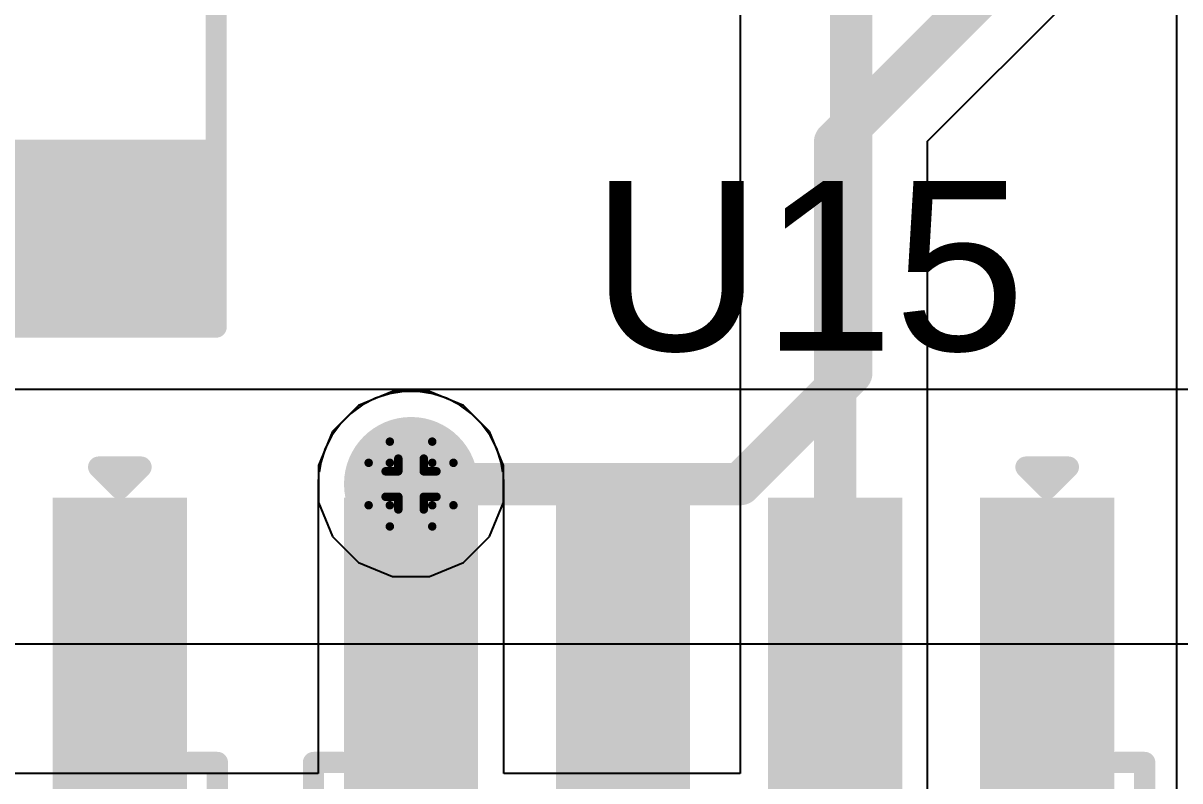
# Model space of a CAD drawing. Header units: inches. Extents: x -4 to 5258, y -4 to 5281.
# Drawn here: x 89.02 to 95.95, y 18.74 to 23.28 of the extents above; entities that cross this region are included whole.
import ezdxf

# ---------------------------------------------------------------- set-up
doc = ezdxf.new("R2010")
doc.units = ezdxf.units.IN
for name, color, linetype in [('Bottom Layer', 5, 'Continuous'), ('Bottom Solder', 6, 'Continuous'), ('Drill Drawing', 1, 'Continuous'), ('Layer 1', 16, 'Continuous'), ('Layer 2', 76, 'Continuous'), ('Top Layer', 1, 'Continuous'), ('Top Overlay', 2, 'Continuous'), ('Top Paste', 8, 'Continuous'), ('Top Solder', 216, 'Continuous'), ('Via Holes', 16, 'Continuous')]:
    doc.layers.add(name, color=color, linetype=linetype)
doc.styles.add('Arial', font='', dxfattribs={"height": 0.2})
doc.styles.get('Arial').set_extended_font_data('Arial')

# ---------------------------------------------------------------- blocks, each defined once
blk = doc.blocks.new('SOIC_8_16')
at = {"layer": 'Top Layer'}
for points in [[(-1.925, 2.205), (-1.925, 1.605), (-3.475, 1.605), (-3.475, 2.205)], [(3.475, 2.205), (3.475, 1.605), (1.925, 1.605), (1.925, 2.205)], [(-1.925, 0.935), (-1.925, 0.335), (-3.475, 0.335), (-3.475, 0.935)], [(3.475, 0.935), (3.475, 0.335), (1.925, 0.335), (1.925, 0.935)], [(-1.925, -0.335), (-1.925, -0.935), (-3.475, -0.935), (-3.475, -0.335)], [(3.475, -0.335), (3.475, -0.935), (1.925, -0.935), (1.925, -0.335)], [(-1.925, -1.605), (-1.925, -2.205), (-3.475, -2.205), (-3.475, -1.605)], [(3.475, -1.605), (3.475, -2.205), (1.925, -2.205), (1.925, -1.605)]]:
    blk.add_hatch(color=1, dxfattribs=at).paths.add_polyline_path(points)
at = {"layer": 'Top Overlay'}
blk.add_hatch(color=2, dxfattribs=at).paths.add_polyline_path([(-1.8288, 1.5736), (-1.4986, 1.5736), (-1.4986, 2.234), (-1.8288, 2.234)])
at = {"layer": 'Top Paste'}
for points in [[(-1.925, 2.205), (-1.925, 1.605), (-3.475, 1.605), (-3.475, 2.205)], [(3.475, 2.205), (3.475, 1.605), (1.925, 1.605), (1.925, 2.205)], [(-1.925, 0.935), (-1.925, 0.335), (-3.475, 0.335), (-3.475, 0.935)], [(3.475, 0.935), (3.475, 0.335), (1.925, 0.335), (1.925, 0.935)], [(-1.925, -0.335), (-1.925, -0.935), (-3.475, -0.935), (-3.475, -0.335)], [(3.475, -0.335), (3.475, -0.935), (1.925, -0.935), (1.925, -0.335)], [(-1.925, -1.605), (-1.925, -2.205), (-3.475, -2.205), (-3.475, -1.605)], [(3.475, -1.605), (3.475, -2.205), (1.925, -2.205), (1.925, -1.605)]]:
    blk.add_hatch(color=8, dxfattribs=at).paths.add_polyline_path(points)
at = {"layer": 'Top Solder'}
for points in [[(-1.8234, 2.3066), (-1.8234, 1.5034), (-3.5766, 1.5034), (-3.5766, 2.3066)], [(3.5766, 2.3066), (3.5766, 1.5034), (1.8234, 1.5034), (1.8234, 2.3066)], [(-1.8234, 1.0366), (-1.8234, 0.2334), (-3.5766, 0.2334), (-3.5766, 1.0366)], [(3.5766, 1.0366), (3.5766, 0.2334), (1.8234, 0.2334), (1.8234, 1.0366)], [(-1.8234, -0.2334), (-1.8234, -1.0366), (-3.5766, -1.0366), (-3.5766, -0.2334)], [(3.5766, -0.2334), (3.5766, -1.0366), (1.8234, -1.0366), (1.8234, -0.2334)], [(-1.8234, -1.5034), (-1.8234, -2.3066), (-3.5766, -2.3066), (-3.5766, -1.5034)], [(3.5766, -1.5034), (3.5766, -2.3066), (1.8234, -2.3066), (1.8234, -1.5034)]]:
    blk.add_hatch(color=216, dxfattribs=at).paths.add_polyline_path(points)
at = {"layer": 'Top Overlay'}
for points in [[(1.9906, 2.4892, 0.127, 0.127, 0), (-1.9906, 2.4892, 0.127, 0.127, 0)], [(-1.9906, 2.3114, 0.127, 0.127, 0), (-1.9906, 2.4892, 0.127, 0.127, 0)], [(1.9906, 2.3114, 0.127, 0.127, 0), (1.9906, 2.4892, 0.127, 0.127, 0)], [(-3.7592, 1.778, 0.127, 0.127, 0), (-3.7592, 2.032, 0.127, 0.127, 0)], [(-3.6322, 1.905, 0.127, 0.127, 0), (-3.7592, 2.032, 0.127, 0.127, 0)], [(-3.7592, 1.778, 0.127, 0.127, 0), (-3.6322, 1.905, 0.127, 0.127, 0)], [(-1.9906, -2.4892, 0.127, 0.127, 0), (-1.9906, -2.3114, 0.127, 0.127, 0)], [(1.9906, -2.4892, 0.127, 0.127, 0), (1.9906, -2.3114, 0.127, 0.127, 0)], [(1.9906, -2.4892, 0.127, 0.127, 0), (-1.9906, -2.4892, 0.127, 0.127, 0)]]:
    blk.add_lwpolyline(points, format="xyseb", dxfattribs=at)
for points in [[(-2.0223, 2.4892, 0.0635, 0.0635, 1), (-1.9588, 2.4892, 0.0635, 0.0635, 1)], [(-2.0223, 2.4892, 0.0635, 0.0635, 1), (-1.9588, 2.4892, 0.0635, 0.0635, 1)], [(1.9588, 2.4892, 0.0635, 0.0635, 1), (2.0223, 2.4892, 0.0635, 0.0635, 1)], [(1.9588, 2.4892, 0.0635, 0.0635, 1), (2.0223, 2.4892, 0.0635, 0.0635, 1)], [(-2.0223, 2.3114, 0.0635, 0.0635, 1), (-1.9588, 2.3114, 0.0635, 0.0635, 1)], [(1.9588, 2.3114, 0.0635, 0.0635, 1), (2.0223, 2.3114, 0.0635, 0.0635, 1)], [(-3.791, 2.032, 0.0635, 0.0635, 1), (-3.7275, 2.032, 0.0635, 0.0635, 1)], [(-3.791, 2.032, 0.0635, 0.0635, 1), (-3.7275, 2.032, 0.0635, 0.0635, 1)], [(-3.6639, 1.905, 0.0635, 0.0635, 1), (-3.6004, 1.905, 0.0635, 0.0635, 1)], [(-3.6639, 1.905, 0.0635, 0.0635, 1), (-3.6004, 1.905, 0.0635, 0.0635, 1)], [(-3.791, 1.778, 0.0635, 0.0635, 1), (-3.7275, 1.778, 0.0635, 0.0635, 1)], [(-3.791, 1.778, 0.0635, 0.0635, 1), (-3.7275, 1.778, 0.0635, 0.0635, 1)], [(-2.0223, -2.3114, 0.0635, 0.0635, 1), (-1.9588, -2.3114, 0.0635, 0.0635, 1)], [(1.9588, -2.3114, 0.0635, 0.0635, 1), (2.0223, -2.3114, 0.0635, 0.0635, 1)], [(-2.0223, -2.4892, 0.0635, 0.0635, 1), (-1.9588, -2.4892, 0.0635, 0.0635, 1)], [(-2.0223, -2.4892, 0.0635, 0.0635, 1), (-1.9588, -2.4892, 0.0635, 0.0635, 1)], [(1.9588, -2.4892, 0.0635, 0.0635, 1), (2.0223, -2.4892, 0.0635, 0.0635, 1)], [(1.9588, -2.4892, 0.0635, 0.0635, 1), (2.0223, -2.4892, 0.0635, 0.0635, 1)]]:
    blk.add_lwpolyline(points, format="xyseb", close=True, dxfattribs=at)
blk = doc.blocks.new('SOIC_8_18')
at = {"layer": 'Top Layer'}
for points in [[(-1.925, 2.205), (-1.925, 1.605), (-3.475, 1.605), (-3.475, 2.205)], [(3.475, 2.205), (3.475, 1.605), (1.925, 1.605), (1.925, 2.205)], [(-1.925, 0.935), (-1.925, 0.335), (-3.475, 0.335), (-3.475, 0.935)], [(3.475, 0.935), (3.475, 0.335), (1.925, 0.335), (1.925, 0.935)], [(-1.925, -0.335), (-1.925, -0.935), (-3.475, -0.935), (-3.475, -0.335)], [(3.475, -0.335), (3.475, -0.935), (1.925, -0.935), (1.925, -0.335)], [(-1.925, -1.605), (-1.925, -2.205), (-3.475, -2.205), (-3.475, -1.605)], [(3.475, -1.605), (3.475, -2.205), (1.925, -2.205), (1.925, -1.605)]]:
    blk.add_hatch(color=1, dxfattribs=at).paths.add_polyline_path(points)
at = {"layer": 'Top Overlay'}
blk.add_hatch(color=2, dxfattribs=at).paths.add_polyline_path([(-1.8288, 1.5762), (-1.4986, 1.5762), (-1.4986, 2.2366), (-1.8288, 2.2366)])
at = {"layer": 'Top Paste'}
for points in [[(-1.925, 2.205), (-1.925, 1.605), (-3.475, 1.605), (-3.475, 2.205)], [(3.475, 2.205), (3.475, 1.605), (1.925, 1.605), (1.925, 2.205)], [(-1.925, 0.935), (-1.925, 0.335), (-3.475, 0.335), (-3.475, 0.935)], [(3.475, 0.935), (3.475, 0.335), (1.925, 0.335), (1.925, 0.935)], [(-1.925, -0.335), (-1.925, -0.935), (-3.475, -0.935), (-3.475, -0.335)], [(3.475, -0.335), (3.475, -0.935), (1.925, -0.935), (1.925, -0.335)], [(-1.925, -1.605), (-1.925, -2.205), (-3.475, -2.205), (-3.475, -1.605)], [(3.475, -1.605), (3.475, -2.205), (1.925, -2.205), (1.925, -1.605)]]:
    blk.add_hatch(color=8, dxfattribs=at).paths.add_polyline_path(points)
at = {"layer": 'Top Solder'}
for points in [[(-1.8234, 2.3066), (-1.8234, 1.5034), (-3.5766, 1.5034), (-3.5766, 2.3066)], [(3.5766, 2.3066), (3.5766, 1.5034), (1.8234, 1.5034), (1.8234, 2.3066)], [(-1.8234, 1.0366), (-1.8234, 0.2334), (-3.5766, 0.2334), (-3.5766, 1.0366)], [(3.5766, 1.0366), (3.5766, 0.2334), (1.8234, 0.2334), (1.8234, 1.0366)], [(-1.8234, -0.2334), (-1.8234, -1.0366), (-3.5766, -1.0366), (-3.5766, -0.2334)], [(3.5766, -0.2334), (3.5766, -1.0366), (1.8234, -1.0366), (1.8234, -0.2334)], [(-1.8234, -1.5034), (-1.8234, -2.3066), (-3.5766, -2.3066), (-3.5766, -1.5034)], [(3.5766, -1.5034), (3.5766, -2.3066), (1.8234, -2.3066), (1.8234, -1.5034)]]:
    blk.add_hatch(color=216, dxfattribs=at).paths.add_polyline_path(points)
at = {"layer": 'Top Overlay'}
for points in [[(1.9906, 2.4892, 0.127, 0.127, 0), (-1.9906, 2.4892, 0.127, 0.127, 0)], [(-1.9906, 2.3114, 0.127, 0.127, 0), (-1.9906, 2.4892, 0.127, 0.127, 0)], [(1.9906, 2.3114, 0.127, 0.127, 0), (1.9906, 2.4892, 0.127, 0.127, 0)], [(-3.7592, 1.778, 0.127, 0.127, 0), (-3.7592, 2.032, 0.127, 0.127, 0)], [(-3.6322, 1.905, 0.127, 0.127, 0), (-3.7592, 2.032, 0.127, 0.127, 0)], [(-3.7592, 1.778, 0.127, 0.127, 0), (-3.6322, 1.905, 0.127, 0.127, 0)], [(-1.9906, -2.4892, 0.127, 0.127, 0), (-1.9906, -2.3114, 0.127, 0.127, 0)], [(1.9906, -2.4892, 0.127, 0.127, 0), (1.9906, -2.3114, 0.127, 0.127, 0)], [(1.9906, -2.4892, 0.127, 0.127, 0), (-1.9906, -2.4892, 0.127, 0.127, 0)]]:
    blk.add_lwpolyline(points, format="xyseb", dxfattribs=at)
for points in [[(-2.0223, 2.4892, 0.0635, 0.0635, 1), (-1.9588, 2.4892, 0.0635, 0.0635, 1)], [(-2.0223, 2.4892, 0.0635, 0.0635, 1), (-1.9588, 2.4892, 0.0635, 0.0635, 1)], [(1.9588, 2.4892, 0.0635, 0.0635, 1), (2.0223, 2.4892, 0.0635, 0.0635, 1)], [(1.9588, 2.4892, 0.0635, 0.0635, 1), (2.0223, 2.4892, 0.0635, 0.0635, 1)], [(-2.0223, 2.3114, 0.0635, 0.0635, 1), (-1.9588, 2.3114, 0.0635, 0.0635, 1)], [(1.9588, 2.3114, 0.0635, 0.0635, 1), (2.0223, 2.3114, 0.0635, 0.0635, 1)], [(-3.791, 2.032, 0.0635, 0.0635, 1), (-3.7275, 2.032, 0.0635, 0.0635, 1)], [(-3.791, 2.032, 0.0635, 0.0635, 1), (-3.7275, 2.032, 0.0635, 0.0635, 1)], [(-3.6639, 1.905, 0.0635, 0.0635, 1), (-3.6004, 1.905, 0.0635, 0.0635, 1)], [(-3.6639, 1.905, 0.0635, 0.0635, 1), (-3.6004, 1.905, 0.0635, 0.0635, 1)], [(-3.791, 1.778, 0.0635, 0.0635, 1), (-3.7275, 1.778, 0.0635, 0.0635, 1)], [(-3.791, 1.778, 0.0635, 0.0635, 1), (-3.7275, 1.778, 0.0635, 0.0635, 1)], [(-2.0223, -2.3114, 0.0635, 0.0635, 1), (-1.9588, -2.3114, 0.0635, 0.0635, 1)], [(1.9588, -2.3114, 0.0635, 0.0635, 1), (2.0223, -2.3114, 0.0635, 0.0635, 1)], [(-2.0223, -2.4892, 0.0635, 0.0635, 1), (-1.9588, -2.4892, 0.0635, 0.0635, 1)], [(-2.0223, -2.4892, 0.0635, 0.0635, 1), (-1.9588, -2.4892, 0.0635, 0.0635, 1)], [(1.9588, -2.4892, 0.0635, 0.0635, 1), (2.0223, -2.4892, 0.0635, 0.0635, 1)], [(1.9588, -2.4892, 0.0635, 0.0635, 1), (2.0223, -2.4892, 0.0635, 0.0635, 1)]]:
    blk.add_lwpolyline(points, format="xyseb", close=True, dxfattribs=at)
blk = doc.blocks.new('RES_2010_54')
at = {"layer": 'Top Layer'}
for points in [[(-2.8, 1.4), (-1.9, 1.4), (-1.9, -1.4), (-2.8, -1.4)], [(1.9, 1.4), (2.8, 1.4), (2.8, -1.4), (1.9, -1.4)]]:
    blk.add_hatch(color=1, dxfattribs=at).paths.add_polyline_path(points)
at = {"layer": 'Top Paste'}
for points in [[(-2.8, 1.4), (-1.9, 1.4), (-1.9, -1.4), (-2.8, -1.4)], [(1.9, 1.4), (2.8, 1.4), (2.8, -1.4), (1.9, -1.4)]]:
    blk.add_hatch(color=8, dxfattribs=at).paths.add_polyline_path(points)
at = {"layer": 'Top Solder'}
for points in [[(-2.9016, 1.5016), (-1.7984, 1.5016), (-1.7984, -1.5016), (-2.9016, -1.5016)], [(1.7984, 1.5016), (2.9016, 1.5016), (2.9016, -1.5016), (1.7984, -1.5016)]]:
    blk.add_hatch(color=216, dxfattribs=at).paths.add_polyline_path(points)
at = {"layer": 'Top Overlay'}
for points in [[(-2.921, -1.524, 0.127, 0.127, 0), (-2.921, 1.524, 0.127, 0.127, 0)], [(2.921, 1.524, 0.127, 0.127, 0), (-2.921, 1.524, 0.127, 0.127, 0)], [(2.921, -1.524, 0.127, 0.127, 0), (2.921, 1.524, 0.127, 0.127, 0)], [(2.921, -1.524, 0.127, 0.127, 0), (-2.921, -1.524, 0.127, 0.127, 0)]]:
    blk.add_lwpolyline(points, format="xyseb", dxfattribs=at)
for points in [[(-2.9527, 1.524, 0.0635, 0.0635, 1), (-2.8893, 1.524, 0.0635, 0.0635, 1)], [(-2.9527, 1.524, 0.0635, 0.0635, 1), (-2.8893, 1.524, 0.0635, 0.0635, 1)], [(2.8893, 1.524, 0.0635, 0.0635, 1), (2.9527, 1.524, 0.0635, 0.0635, 1)], [(2.8893, 1.524, 0.0635, 0.0635, 1), (2.9527, 1.524, 0.0635, 0.0635, 1)], [(-2.9527, -1.524, 0.0635, 0.0635, 1), (-2.8893, -1.524, 0.0635, 0.0635, 1)], [(-2.9527, -1.524, 0.0635, 0.0635, 1), (-2.8893, -1.524, 0.0635, 0.0635, 1)], [(2.8893, -1.524, 0.0635, 0.0635, 1), (2.9527, -1.524, 0.0635, 0.0635, 1)], [(2.8893, -1.524, 0.0635, 0.0635, 1), (2.9527, -1.524, 0.0635, 0.0635, 1)]]:
    blk.add_lwpolyline(points, format="xyseb", close=True, dxfattribs=at)

msp = doc.modelspace()

# ---------------------------------------------------------------- hatches: boundary and pattern name
at = {"layer": 'Bottom Layer'}
h = msp.add_hatch(color=5, dxfattribs=at)
edge = h.paths.add_edge_path()
edge.add_arc((91.3482, 20.5174), 0.3, 0, 360)
at = {"layer": 'Bottom Solder'}
h = msp.add_hatch(color=6, dxfattribs=at)
edge = h.paths.add_edge_path()
edge.add_arc((91.3482, 20.5174), 0.4016, 0, 360)
at = {"layer": 'Layer 1'}
h = msp.add_hatch(color=16, dxfattribs=at)
edge = h.paths.add_edge_path()
edge.add_arc((91.3482, 20.5174), 0.3, 0, 360)
at = {"layer": 'Layer 2'}
h = msp.add_hatch(color=76, dxfattribs=at)
edge = h.paths.add_edge_path()
edge.add_arc((91.3482, 20.5174), 0.3, 0, 360)
at = {"layer": 'Top Layer'}
h = msp.add_hatch(color=1, dxfattribs=at)
edge = h.paths.add_edge_path()
edge.add_arc((91.3482, 20.5174), 0.3, 0, 360)
at = {"layer": 'Top Solder'}
h = msp.add_hatch(color=216, dxfattribs=at)
edge = h.paths.add_edge_path()
edge.add_arc((91.3482, 20.5174), 0.4016, 0, 360)
at = {"layer": 'Via Holes'}
h = msp.add_hatch(color=7, dxfattribs=at)
edge = h.paths.add_edge_path()
edge.add_arc((91.3482, 20.5174), 0.15, 0, 360)

# ---------------------------------------------------------------- linework, layer by layer
at = {"layer": 'Bottom Layer'}
for p, q in [((105.1898, 21.0837), (50.8889, 21.0837)), ((51.1095, 19.5597), (106.4882, 19.5597))]:
    msp.add_line(p, q, dxfattribs=at)
at = {"layer": 'Drill Drawing'}
for points in [[(91.2212, 20.6444, 0.0508, 0.0508, 0), (91.2212, 20.7714, 0.0508, 0.0508, 0)], [(91.2212, 20.7714, 0.0508, 0.0508, 0), (91.4752, 20.7714, 0.0508, 0.0508, 0)], [(91.4752, 20.6444, 0.0508, 0.0508, 0), (91.4752, 20.7714, 0.0508, 0.0508, 0)], [(91.0942, 20.3904, 0.0508, 0.0508, 0), (91.0942, 20.6444, 0.0508, 0.0508, 0)], [(91.0942, 20.6444, 0.0508, 0.0508, 0), (91.2212, 20.6444, 0.0508, 0.0508, 0)], [(91.272, 20.5936, 0.0508, 0.0508, 0), (91.272, 20.6698, 0.0508, 0.0508, 0)], [(91.272, 20.6698, 0.0508, 0.0508, 0), (91.4244, 20.6698, 0.0508, 0.0508, 0)], [(91.4244, 20.5936, 0.0508, 0.0508, 0), (91.4244, 20.6698, 0.0508, 0.0508, 0)], [(91.4752, 20.6444, 0.0508, 0.0508, 0), (91.6022, 20.6444, 0.0508, 0.0508, 0)], [(91.6022, 20.3904, 0.0508, 0.0508, 0), (91.6022, 20.6444, 0.0508, 0.0508, 0)], [(91.1958, 20.4412, 0.0508, 0.0508, 0), (91.1958, 20.5936, 0.0508, 0.0508, 0)], [(91.1958, 20.5936, 0.0508, 0.0508, 0), (91.272, 20.5936, 0.0508, 0.0508, 0)], [(91.4244, 20.5936, 0.0508, 0.0508, 0), (91.5006, 20.5936, 0.0508, 0.0508, 0)], [(91.5006, 20.4412, 0.0508, 0.0508, 0), (91.5006, 20.5936, 0.0508, 0.0508, 0)], [(91.1958, 20.4412, 0.0508, 0.0508, 0), (91.272, 20.4412, 0.0508, 0.0508, 0)], [(91.272, 20.365, 0.0508, 0.0508, 0), (91.272, 20.4412, 0.0508, 0.0508, 0)], [(91.4244, 20.4412, 0.0508, 0.0508, 0), (91.5006, 20.4412, 0.0508, 0.0508, 0)], [(91.4244, 20.365, 0.0508, 0.0508, 0), (91.4244, 20.4412, 0.0508, 0.0508, 0)], [(91.0942, 20.3904, 0.0508, 0.0508, 0), (91.2212, 20.3904, 0.0508, 0.0508, 0)], [(91.2212, 20.2634, 0.0508, 0.0508, 0), (91.2212, 20.3904, 0.0508, 0.0508, 0)], [(91.272, 20.365, 0.0508, 0.0508, 0), (91.4244, 20.365, 0.0508, 0.0508, 0)], [(91.4752, 20.3904, 0.0508, 0.0508, 0), (91.6022, 20.3904, 0.0508, 0.0508, 0)], [(91.4752, 20.2634, 0.0508, 0.0508, 0), (91.4752, 20.3904, 0.0508, 0.0508, 0)], [(91.2212, 20.2634, 0.0508, 0.0508, 0), (91.4752, 20.2634, 0.0508, 0.0508, 0)]]:
    msp.add_lwpolyline(points, format="xyseb", dxfattribs=at)
for points in [[(91.2085, 20.7714, 0.0254, 0.0254, 1), (91.2339, 20.7714, 0.0254, 0.0254, 1)], [(91.2085, 20.7714, 0.0254, 0.0254, 1), (91.2339, 20.7714, 0.0254, 0.0254, 1)], [(91.4625, 20.7714, 0.0254, 0.0254, 1), (91.4879, 20.7714, 0.0254, 0.0254, 1)], [(91.4625, 20.7714, 0.0254, 0.0254, 1), (91.4879, 20.7714, 0.0254, 0.0254, 1)], [(91.0815, 20.6444, 0.0254, 0.0254, 1), (91.1069, 20.6444, 0.0254, 0.0254, 1)], [(91.0815, 20.6444, 0.0254, 0.0254, 1), (91.1069, 20.6444, 0.0254, 0.0254, 1)], [(91.2085, 20.6444, 0.0254, 0.0254, 1), (91.2339, 20.6444, 0.0254, 0.0254, 1)], [(91.2085, 20.6444, 0.0254, 0.0254, 1), (91.2339, 20.6444, 0.0254, 0.0254, 1)], [(91.2593, 20.6698, 0.0254, 0.0254, 1), (91.2847, 20.6698, 0.0254, 0.0254, 1)], [(91.2593, 20.6698, 0.0254, 0.0254, 1), (91.2847, 20.6698, 0.0254, 0.0254, 1)], [(91.4117, 20.6698, 0.0254, 0.0254, 1), (91.4371, 20.6698, 0.0254, 0.0254, 1)], [(91.4117, 20.6698, 0.0254, 0.0254, 1), (91.4371, 20.6698, 0.0254, 0.0254, 1)], [(91.4625, 20.6444, 0.0254, 0.0254, 1), (91.4879, 20.6444, 0.0254, 0.0254, 1)], [(91.4625, 20.6444, 0.0254, 0.0254, 1), (91.4879, 20.6444, 0.0254, 0.0254, 1)], [(91.5895, 20.6444, 0.0254, 0.0254, 1), (91.6149, 20.6444, 0.0254, 0.0254, 1)], [(91.5895, 20.6444, 0.0254, 0.0254, 1), (91.6149, 20.6444, 0.0254, 0.0254, 1)], [(91.1831, 20.5936, 0.0254, 0.0254, 1), (91.2085, 20.5936, 0.0254, 0.0254, 1)], [(91.1831, 20.5936, 0.0254, 0.0254, 1), (91.2085, 20.5936, 0.0254, 0.0254, 1)], [(91.2593, 20.5936, 0.0254, 0.0254, 1), (91.2847, 20.5936, 0.0254, 0.0254, 1)], [(91.2593, 20.5936, 0.0254, 0.0254, 1), (91.2847, 20.5936, 0.0254, 0.0254, 1)], [(91.4117, 20.5936, 0.0254, 0.0254, 1), (91.4371, 20.5936, 0.0254, 0.0254, 1)], [(91.4117, 20.5936, 0.0254, 0.0254, 1), (91.4371, 20.5936, 0.0254, 0.0254, 1)], [(91.4879, 20.5936, 0.0254, 0.0254, 1), (91.5133, 20.5936, 0.0254, 0.0254, 1)], [(91.4879, 20.5936, 0.0254, 0.0254, 1), (91.5133, 20.5936, 0.0254, 0.0254, 1)], [(91.1831, 20.4412, 0.0254, 0.0254, 1), (91.2085, 20.4412, 0.0254, 0.0254, 1)], [(91.1831, 20.4412, 0.0254, 0.0254, 1), (91.2085, 20.4412, 0.0254, 0.0254, 1)], [(91.2593, 20.4412, 0.0254, 0.0254, 1), (91.2847, 20.4412, 0.0254, 0.0254, 1)], [(91.2593, 20.4412, 0.0254, 0.0254, 1), (91.2847, 20.4412, 0.0254, 0.0254, 1)], [(91.4117, 20.4412, 0.0254, 0.0254, 1), (91.4371, 20.4412, 0.0254, 0.0254, 1)], [(91.4117, 20.4412, 0.0254, 0.0254, 1), (91.4371, 20.4412, 0.0254, 0.0254, 1)], [(91.4879, 20.4412, 0.0254, 0.0254, 1), (91.5133, 20.4412, 0.0254, 0.0254, 1)], [(91.4879, 20.4412, 0.0254, 0.0254, 1), (91.5133, 20.4412, 0.0254, 0.0254, 1)], [(91.0815, 20.3904, 0.0254, 0.0254, 1), (91.1069, 20.3904, 0.0254, 0.0254, 1)], [(91.0815, 20.3904, 0.0254, 0.0254, 1), (91.1069, 20.3904, 0.0254, 0.0254, 1)], [(91.2085, 20.3904, 0.0254, 0.0254, 1), (91.2339, 20.3904, 0.0254, 0.0254, 1)], [(91.2085, 20.3904, 0.0254, 0.0254, 1), (91.2339, 20.3904, 0.0254, 0.0254, 1)], [(91.2593, 20.365, 0.0254, 0.0254, 1), (91.2847, 20.365, 0.0254, 0.0254, 1)], [(91.2593, 20.365, 0.0254, 0.0254, 1), (91.2847, 20.365, 0.0254, 0.0254, 1)], [(91.4117, 20.365, 0.0254, 0.0254, 1), (91.4371, 20.365, 0.0254, 0.0254, 1)], [(91.4117, 20.365, 0.0254, 0.0254, 1), (91.4371, 20.365, 0.0254, 0.0254, 1)], [(91.4625, 20.3904, 0.0254, 0.0254, 1), (91.4879, 20.3904, 0.0254, 0.0254, 1)], [(91.4625, 20.3904, 0.0254, 0.0254, 1), (91.4879, 20.3904, 0.0254, 0.0254, 1)], [(91.5895, 20.3904, 0.0254, 0.0254, 1), (91.6149, 20.3904, 0.0254, 0.0254, 1)], [(91.5895, 20.3904, 0.0254, 0.0254, 1), (91.6149, 20.3904, 0.0254, 0.0254, 1)], [(91.2085, 20.2634, 0.0254, 0.0254, 1), (91.2339, 20.2634, 0.0254, 0.0254, 1)], [(91.2085, 20.2634, 0.0254, 0.0254, 1), (91.2339, 20.2634, 0.0254, 0.0254, 1)], [(91.4625, 20.2634, 0.0254, 0.0254, 1), (91.4879, 20.2634, 0.0254, 0.0254, 1)], [(91.4625, 20.2634, 0.0254, 0.0254, 1), (91.4879, 20.2634, 0.0254, 0.0254, 1)]]:
    msp.add_lwpolyline(points, format="xyseb", close=True, dxfattribs=at)
at = {"layer": 'Layer 1'}
for p, q in [((91.238, 21.0714), (91.0344, 20.9871)), ((91.4584, 21.0714), (91.238, 21.0714)), ((91.6621, 20.9871), (91.4584, 21.0714)), ((91.0344, 20.9871), (90.8786, 20.8312)), ((91.8179, 20.8312), (91.6621, 20.9871)), ((90.8786, 20.8312), (90.7942, 20.6276)), ((91.9022, 20.6276), (91.8179, 20.8312)), ((90.7942, 20.6276), (90.7942, 20.4072)), ((91.9022, 20.4072), (91.9022, 20.6276)), ((90.7942, 20.4072), (90.8786, 20.2036)), ((91.8179, 20.2036), (91.9022, 20.4072)), ((90.8786, 20.2036), (91.0344, 20.0478)), ((91.6621, 20.0478), (91.8179, 20.2036)), ((91.0344, 20.0478), (91.238, 19.9634)), ((91.4584, 19.9634), (91.6621, 20.0478)), ((91.238, 19.9634), (91.4584, 19.9634))]:
    msp.add_line(p, q, dxfattribs=at)
at = {"layer": 'Layer 2'}
for points in [[(93.9848, 21.1825, 0.254, 0.254, 0), (93.9848, 23.9393, 0.254, 0.254, 0)], [(93.3198, 20.5174, 0.254, 0.254, 0), (93.9848, 21.1825, 0.254, 0.254, 0)], [(91.3482, 20.5174, 0.254, 0.254, 0), (93.3198, 20.5174, 0.254, 0.254, 0)]]:
    msp.add_lwpolyline(points, format="xyseb", dxfattribs=at)
for points in [[(93.9213, 21.1825, 0.127, 0.127, 1), (94.0483, 21.1825, 0.127, 0.127, 1)], [(93.9213, 21.1825, 0.127, 0.127, 1), (94.0483, 21.1825, 0.127, 0.127, 1)], [(91.2847, 20.5174, 0.127, 0.127, 1), (91.4117, 20.5174, 0.127, 0.127, 1)], [(93.2563, 20.5174, 0.127, 0.127, 1), (93.3833, 20.5174, 0.127, 0.127, 1)], [(93.2563, 20.5174, 0.127, 0.127, 1), (93.3833, 20.5174, 0.127, 0.127, 1)]]:
    msp.add_lwpolyline(points, format="xyseb", close=True, dxfattribs=at)
at = {"layer": 'Top Layer'}
for p, q in [((95.9323, 28.074), (95.9323, 21.1052)), ((94.4423, 22.5704), (95.5897, 23.7179)), ((93.3198, 23.64), (93.3198, 18.7848)), ((94.4422, 19.7014), (94.4423, 22.5704)), ((91.3046, 21.0714), (91.2185, 21.0578)), ((91.3918, 21.0714), (91.3046, 21.0714)), ((91.478, 21.0578), (91.3918, 21.0714)), ((95.9323, 21.1052), (95.9337, 21.0983)), ((95.9337, 21.0983), (95.9337, 21.0983)), ((95.9337, 21.0983), (95.9337, 21.0161)), ((91.1356, 21.0308), (91.0579, 20.9912)), ((91.2185, 21.0578), (91.1356, 21.0308)), ((91.5609, 21.0308), (91.478, 21.0578)), ((91.6386, 20.9912), (91.5609, 21.0308)), ((95.9337, 21.0161), (95.9337, 15.6463)), ((90.9873, 20.94), (90.9257, 20.8783)), ((91.0579, 20.9912), (90.9873, 20.94)), ((91.7092, 20.94), (91.6386, 20.9912)), ((91.7708, 20.8783), (91.7092, 20.94)), ((90.9257, 20.8783), (90.8744, 20.8078)), ((91.8221, 20.8078), (91.7708, 20.8783)), ((90.8744, 20.8078), (90.8348, 20.7301)), ((91.8617, 20.7301), (91.8221, 20.8078)), ((90.8348, 20.7301), (90.8079, 20.6471)), ((91.8886, 20.6471), (91.8617, 20.7301)), ((90.8079, 20.6471), (90.7986, 20.5888)), ((91.8978, 20.5888), (91.8886, 20.6471)), ((90.7986, 20.5888), (90.7942, 20.5888)), ((90.7942, 20.5888), (90.7942, 20.561)), ((91.9022, 20.5888), (91.8978, 20.5888)), ((91.9022, 20.5442), (91.9022, 20.5888)), ((90.7942, 20.5442), (90.7916, 20.5442)), ((90.7916, 20.5442), (90.7916, 18.7848)), ((90.7942, 20.561), (90.7942, 20.5442)), ((91.9039, 20.5442), (91.9022, 20.5442)), ((91.9039, 18.7848), (91.9039, 20.5442)), ((94.4422, 18.5308), (94.4422, 19.7014)), ((90.7916, 18.7848), (88.8899, 18.7848)), ((93.3198, 18.7848), (91.9039, 18.7848))]:
    msp.add_line(p, q, dxfattribs=at)
for points in [[(93.8882, 22.5658, 0.254, 0.254, 0), (95.1856, 23.8631, 0.254, 0.254, 0)], [(93.8882, 19.5598, 0.254, 0.254, 0), (93.8882, 22.5658, 0.254, 0.254, 0)], [(91.3482, 19.5598, 0.5588, 0.5588, 0), (91.3482, 20.5174, 0.5588, 0.5588, 0)]]:
    msp.add_lwpolyline(points, format="xyseb", dxfattribs=at)
for points in [[(93.8247, 22.5658, 0.127, 0.127, 1), (93.9517, 22.5658, 0.127, 0.127, 1)], [(93.8247, 22.5658, 0.127, 0.127, 1), (93.9517, 22.5658, 0.127, 0.127, 1)], [(91.2085, 20.5174, 0.2794, 0.2794, 1), (91.4879, 20.5174, 0.2794, 0.2794, 1)], [(91.2085, 19.5598, 0.2794, 0.2794, 1), (91.4879, 19.5598, 0.2794, 0.2794, 1)], [(93.8247, 19.5598, 0.127, 0.127, 1), (93.9517, 19.5598, 0.127, 0.127, 1)]]:
    msp.add_lwpolyline(points, format="xyseb", close=True, dxfattribs=at)

# ---------------------------------------------------------------- block references
at = {"rotation": 270}
for name, p in [('RES_2010_54', (88.6567, 24.3782)), ('SOIC_8_16', (87.6991, 16.8598)), ('SOIC_8_18', (93.2532, 16.8598))]:
    msp.add_blockref(name, p, dxfattribs=at)

# ---------------------------------------------------------------- texts
at = {"layer": 'Top Overlay', "style": 'Arial'}
msp.add_text('U15', height=1.016, dxfattribs=at).set_placement((92.4256, 21.3169))

doc.saveas('drawing.dxf')
